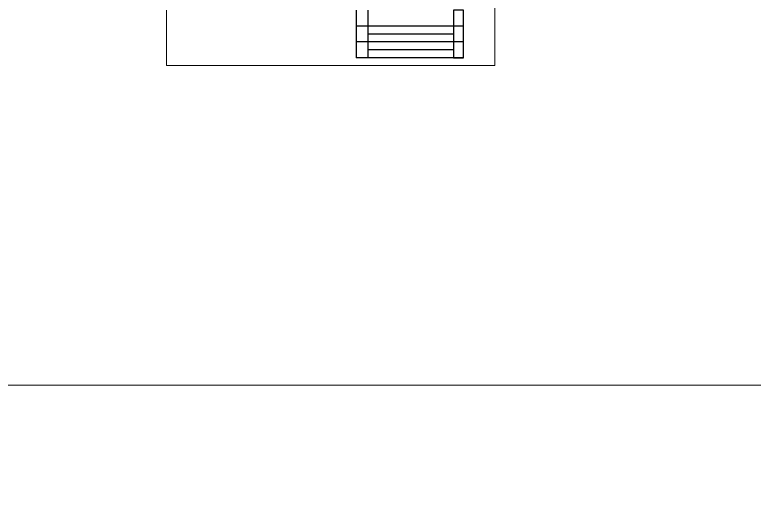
# Model space of a CAD drawing. Header units: inches. Extents: x 111501 to 134888, y 46021 to 52102.
# Drawn here: x 113955 to 115079, y 49949 to 50672 of the extents above; entities that cross this region are included whole.
import ezdxf

# ---------------------------------------------------------------- set-up
doc = ezdxf.new("R2010")
doc.units = ezdxf.units.IN
doc.header["$MEASUREMENT"] = 0
doc.layers.add('staircase', color=6, linetype='Continuous')
doc.layers.add('wall', color=7, linetype='Continuous', lineweight=9)

msp = doc.modelspace()

# ---------------------------------------------------------------- linework, layer by layer
at = {"layer": 'staircase'}
for p, q in [((114473.88, 50679.01), (114473.88, 50607.01)), ((114491.88, 50679.01), (114491.88, 50607.01)), ((114621.88, 50679.01), (114621.88, 50607.01)), ((114636.88, 50655.01), (114473.88, 50655.01)), ((114621.88, 50643.01), (114491.88, 50643.01)), ((114636.88, 50631.01), (114473.88, 50631.01)), ((114621.88, 50619.01), (114491.88, 50619.01)), ((114636.88, 50607.01), (114473.88, 50607.01))]:
    msp.add_line(p, q, dxfattribs=at)
msp.add_lwpolyline([(114621.88, 50607.01), (114636.88, 50607.01), (114636.88, 50679.01), (114621.88, 50679.01)], close=True, dxfattribs=at)
at = {"layer": 'wall', "lineweight": 5}
for p, q in [((114684.88, 50694.01), (114684.88, 50594.96)), ((114185.89, 50679.01), (114185.89, 50594.96)), ((114684.88, 50594.96), (114185.89, 50594.96))]:
    msp.add_line(p, q, dxfattribs=at)
msp.add_lwpolyline([(111708.02, 50109.69), (121840.05, 50109.69), (121840.05, 46020.82), (111708.02, 46020.82)], close=True, dxfattribs=at)

doc.saveas('drawing.dxf')
